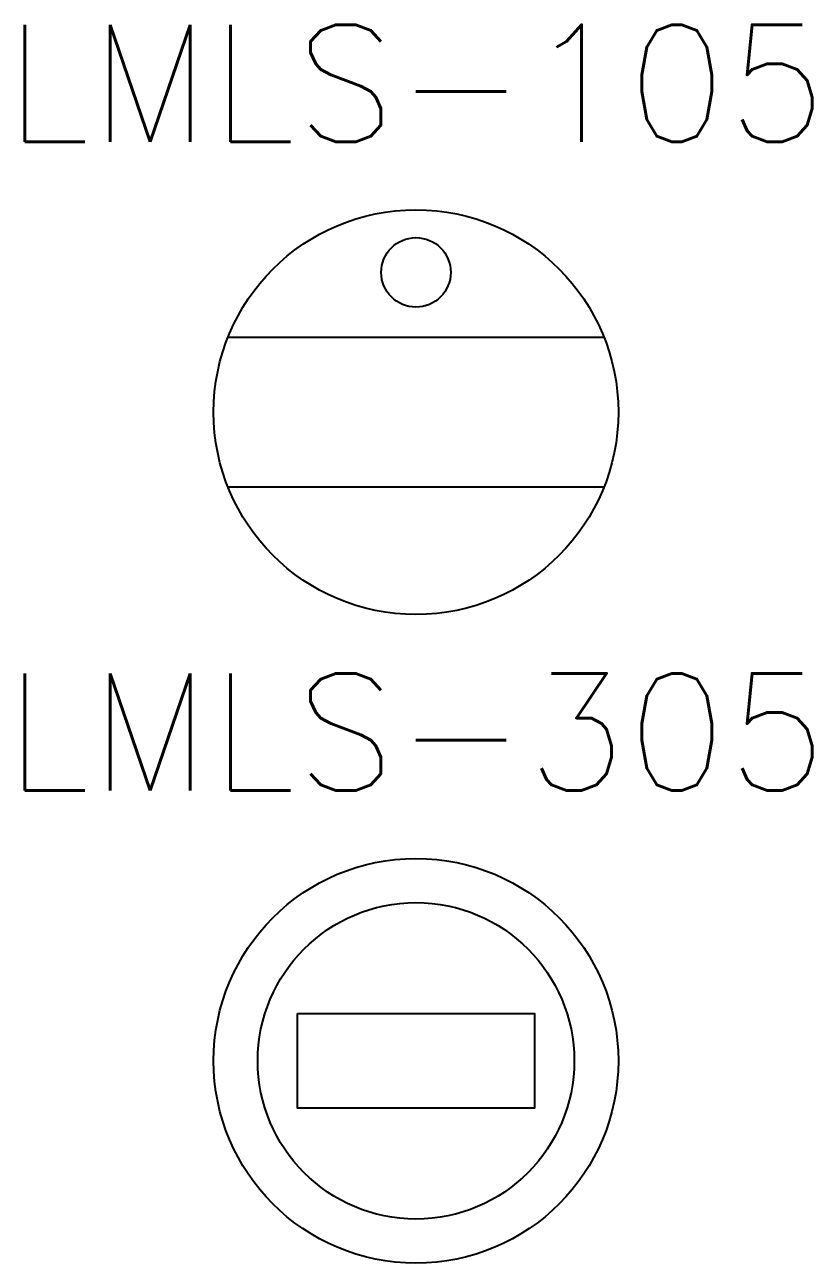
# Model space of a CAD drawing. Header units: inches. Extents: x -312 to -2, y -182 to 37.
# Drawn here: x -220.829 to -219.214, y 21.865 to 24.404 of the extents above; entities that cross this region are included whole.
import ezdxf

# ---------------------------------------------------------------- set-up
doc = ezdxf.new("R2010")
doc.units = ezdxf.units.IN
doc.header["$MEASUREMENT"] = 0
doc.set_wipeout_variables(frame=1)
doc.styles.add('ROMANS', font='ROMANS.shx')

# ---------------------------------------------------------------- blocks, each defined once
blk = doc.blocks.new('LMLS-105')
at = {"insert": (0, 0.6743), "char_height": 0.24, "width": 5.724, "attachment_point": 5, "style": 'ROMANS'}
blk.add_mtext('LMLS-105', dxfattribs=at)
blk.add_wipeout([(-0.415, 0.415), (0.415, 0.415), (0.415, -0.415), (-0.415, -0.415)])
for p, q in [((-0.3855, 0.1537), (0.3855, 0.1537)), ((0.3855, -0.1537), (-0.3855, -0.1537))]:
    blk.add_line(p, q)
at = {"linetype": 'Continuous'}
blk.add_circle((0, 0), 0.415, dxfattribs=at)
blk.add_circle((0, 0.2866), 0.0712)
blk = doc.blocks.new('LMLS-305')
at = {"insert": (0, 0.6743), "char_height": 0.24, "width": 5.724, "attachment_point": 5, "style": 'ROMANS'}
blk.add_mtext('LMLS-305', dxfattribs=at)
blk.add_wipeout([(-0.415, 0.415), (0.415, 0.415), (0.415, -0.415), (-0.415, -0.415)])
blk.add_lwpolyline([(-0.2433, 0.097), (0.2433, 0.097), (0.2433, -0.097), (-0.2433, -0.097)], close=True)
for radius in [0.415, 0.3245]:
    blk.add_circle((0, 0), radius)

msp = doc.modelspace()

# ---------------------------------------------------------------- block references
for name, p in [('LMLS-105', (-220.02642, 23.60986)), ('LMLS-305', (-220.02642, 22.27986))]:
    msp.add_blockref(name, p)

doc.saveas('drawing.dxf')
